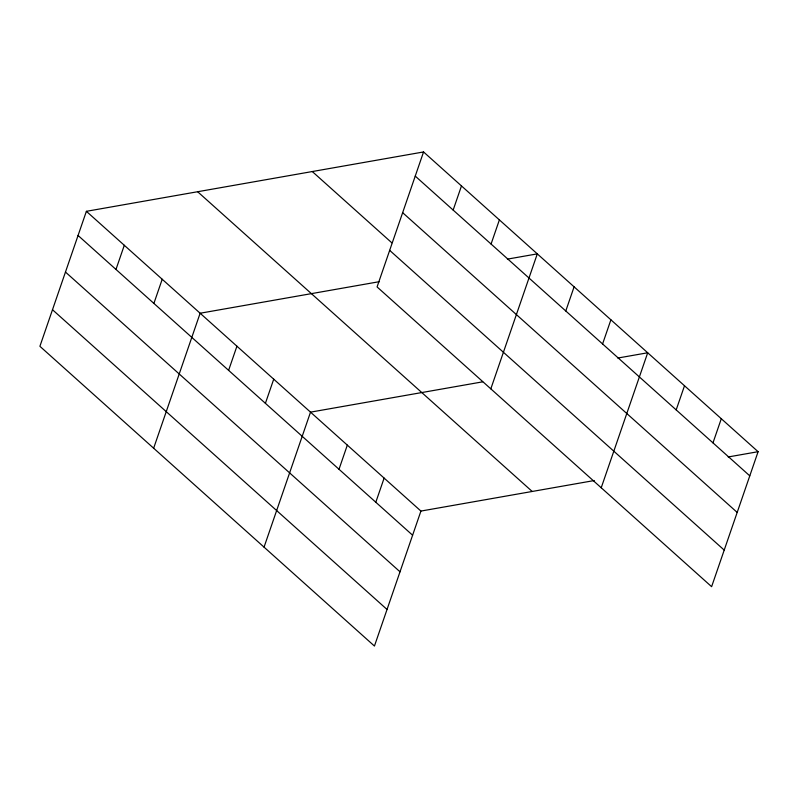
<?xml version="1.0" encoding="UTF-8"?>
<svg xmlns="http://www.w3.org/2000/svg" width="798" height="798" viewBox="0 0 798 798"><rect width="100%" height="100%" fill="white"/><g stroke="black" fill="none" stroke-linecap="round" stroke-linejoin="round"><path stroke-width="1.2" d="M423.558 151.949L377.075 286.931L711.616 586.68L758.1 451.698L423.558 151.949L86.383 211.32L39.9 346.302L374.442 646.051L420.925 511.069L594.291 480.536M115.979 269.445L124.298 245.285M153.894 303.41L162.213 279.26M153.645 448.217L200.128 313.235L379.459 281.654M228.607 370.352L236.926 346.202M265.405 403.329L273.724 379.18M264.048 547.139L310.522 412.147L482.69 381.833M339.01 469.274L347.32 445.124M453.154 210.073L461.473 185.924M375.808 502.241L384.127 478.092M491.069 244.038L499.388 219.889M490.82 388.845L537.303 253.864L507.388 259.131M565.782 310.981L574.101 286.831M602.59 343.958L610.899 319.808M601.223 487.768L647.697 352.776L617.792 358.043M676.185 409.903L684.504 385.753M712.983 442.87L721.302 418.721M728.185 456.965L758.1 451.698M415.239 176.099L749.781 475.847M402.651 212.677L737.192 512.426M312.287 171.54L391.818 242.801M389.673 250.363L724.215 550.101M197.645 191.729L532.196 491.468M86.383 211.32L420.925 511.069M78.064 235.47L412.606 535.219M65.466 272.048L400.017 571.797M52.498 309.734L387.04 609.473"/></g></svg>
